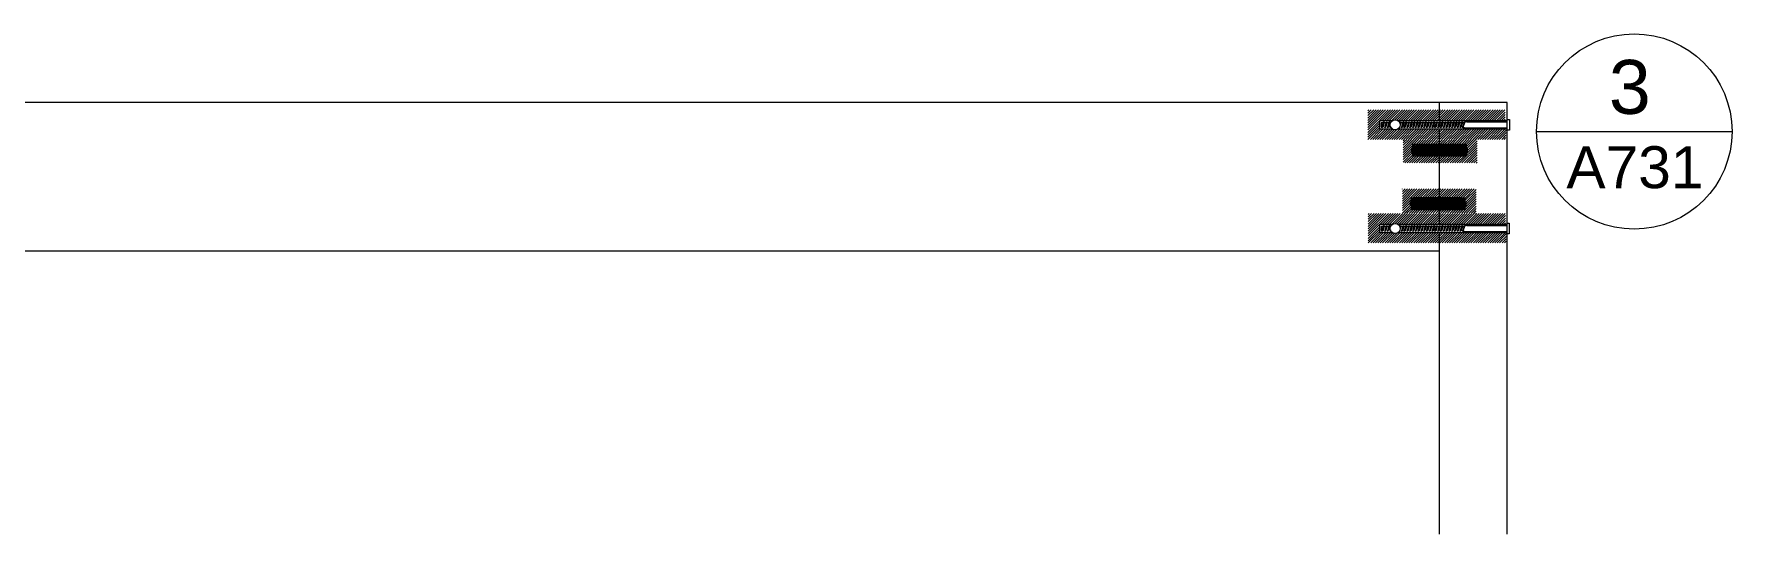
# Model space of a CAD drawing. Header units: centimetres. Extents: x -363 to 1254, y -305 to 549.
# Drawn here: x 1128.5 to 1254.3, y 68.6 to 105.6 of the extents above; entities that cross this region are included whole.
import ezdxf
from ezdxf.enums import TextEntityAlignment as Align

# ---------------------------------------------------------------- set-up
doc = ezdxf.new("R2010")
doc.units = ezdxf.units.CM
doc.header["$MEASUREMENT"] = 0
doc.layers.add('A-ANNO-SYMB', color=2, linetype='Continuous', lineweight=18)
for name, color, linetype in [('A-furn', 8, 'Continuous'), ('Lineeprosp', 6, 'Continuous'), ('retini', 245, 'Continuous'), ('viti', 3, 'Continuous'), ('viti e cerniere', 3, 'Continuous')]:
    doc.layers.add(name, color=color, linetype=linetype)
doc.styles.get("Standard").update_dxf_attribs({"font": 'Arial.ttf'})

# ---------------------------------------------------------------- blocks, each defined once
blk = doc.blocks.new('tassello')
at = {"layer": 'viti e cerniere', "linetype": 'ByBlock', "lineweight": 100}
for p, q in [((0, 0.51), (0.21, 0.7)), ((0, 0.51), (0, 0.18)), ((0.21, 0), (0, 0.18)), ((0.21, 0.7), (3.71, 0.7)), ((0.21, 0.7), (0.21, 0)), ((0.21, 0.7), (0.21, 0.52)), ((0.21, 0.52), (0.75, 0.52)), ((0.21, 0.35), (0.9, 0.35)), ((0.9, 0.17), (0.21, 0.17)), ((0.75, 0.52), (3.71, 0.52)), ((0.9, 0.35), (0.9, 0.35)), ((0.9, 0.35), (3.71, 0.35)), ((0.9, 0.17), (3.71, 0.17)), ((3.92, 0.51), (3.71, 0.7)), ((3.71, 0.7), (3.71, 0)), ((3.71, 0), (3.92, 0.18)), ((3.92, 0.51), (3.92, 0.18)), ((3.71, 0), (0.21, 0))]:
    blk.add_line(p, q, dxfattribs=at)

msp = doc.modelspace()

# ---------------------------------------------------------------- hatches: boundary and pattern name
at = {"layer": 'retini'}
h = msp.add_hatch(dxfattribs=at)
h.set_pattern_fill('ANSI31', color=256, angle=180)
h.set_pattern_definition([(225, (1842.2615, 259.69237), (0.088388348, -0.088388348), [])])
h.paths.add_polyline_path([(1232.61, 97.83), (1237.52, 97.83), (1237.56, 98.56), (1232.61, 98.56)])
h.paths.add_polyline_path([(1232.6, 99.23), (1237.48, 99.23), (1237.48, 100.02), (1232.6, 100.02)])
edge = h.paths.add_edge_path()
edge.add_arc((1229.35, 98.89), 0.371, 244.0688, 295.9312)
edge.add_line((1229.51, 98.56), (1232.61, 98.56))
edge.add_line((1232.61, 98.56), (1232.61, 97.83))
edge.add_line((1232.61, 97.83), (1227.31, 97.83))
edge.add_line((1227.31, 97.83), (1227.31, 100.02))
edge.add_line((1227.31, 100.02), (1232.6, 100.02))
edge.add_line((1232.6, 100.02), (1232.6, 99.23))
edge.add_line((1232.6, 99.23), (1229.51, 99.23))
edge.add_arc((1229.35, 98.89), 0.371, 425.1507, 474.8493)
edge.add_line((1229.19, 99.23), (1228.2, 99.23))
edge.add_line((1228.2, 99.23), (1228.2, 98.56))
edge.add_line((1228.2, 98.56), (1229.19, 98.56))
h = msp.add_hatch(dxfattribs=at)
h.set_pattern_fill('ANSI31', color=256, angle=180)
h.set_pattern_definition([(225, (1842.19197, 260.28261), (0.088388348, -0.088388348), [])])
h.paths.add_polyline_path([(1232.54, 97.45), (1234.61, 97.45), (1234.61, 96.61), (1232.54, 96.61), (1232.54, 96.08), (1235.4, 96.08), (1235.4, 97.84), (1232.54, 97.78)])
h.paths.add_polyline_path([(1229.93, 96.08), (1232.54, 96.08), (1232.54, 96.61), (1230.6, 96.61), (1230.6, 97.45), (1232.54, 97.45), (1232.54, 97.78), (1229.93, 97.83)])
h = msp.add_hatch(dxfattribs=at)
h.set_pattern_fill('ANSI31', color=256, angle=180)
h.set_pattern_definition([(225, (1842.13183, 256.32178), (0.088388348, -0.088388348), [])])
h.paths.add_polyline_path([(1232.48, 93.49), (1234.55, 93.49), (1234.55, 92.65), (1232.48, 92.65), (1232.48, 92.38), (1235.34, 92.34), (1235.34, 94.15), (1232.48, 94.15)])
h.paths.add_polyline_path([(1229.87, 92.34), (1232.48, 92.38), (1232.48, 92.65), (1230.54, 92.65), (1230.54, 93.49), (1232.48, 93.49), (1232.48, 94.15), (1229.87, 94.15)])
h = msp.add_hatch(dxfattribs=at)
h.set_pattern_fill('ANSI31', color=256, angle=180)
h.set_pattern_definition([(225, (1842.28367, 252.01014), (0.088388348, -0.088388348), [])])
h.paths.add_polyline_path([(1232.63, 90.15), (1237.54, 90.15), (1237.58, 90.88), (1232.63, 90.88)])
h.paths.add_polyline_path([(1232.63, 91.55), (1237.5, 91.55), (1237.5, 92.34), (1232.63, 92.34)])
edge = h.paths.add_edge_path()
edge.add_arc((1229.37, 91.21), 0.371, 244.0688, 295.9312)
edge.add_line((1229.53, 90.88), (1232.63, 90.88))
edge.add_line((1232.63, 90.88), (1232.63, 90.15))
edge.add_line((1232.63, 90.15), (1227.33, 90.15))
edge.add_line((1227.33, 90.15), (1227.33, 92.34))
edge.add_line((1227.33, 92.34), (1232.63, 92.34))
edge.add_line((1232.63, 92.34), (1232.63, 91.55))
edge.add_line((1232.63, 91.55), (1229.53, 91.55))
edge.add_arc((1229.37, 91.21), 0.371, 425.1507, 474.8493)
edge.add_line((1229.22, 91.55), (1228.22, 91.55))
edge.add_line((1228.22, 91.55), (1228.22, 90.88))
edge.add_line((1228.22, 90.88), (1229.21, 90.88))

# ---------------------------------------------------------------- linework, layer by layer
at = {"layer": 'A-ANNO-SYMB', "linetype": 'Continuous', "lineweight": 20}
msp.add_circle((1247.04, 98.41), 7.24, dxfattribs=at)
at = {"layer": 'A-furn'}
for p, q in [((1237.62, 100.56), (1033.62, 100.56)), ((1232.62, 99.19), (1232.62, 100.56)), ((1237.62, 68.56), (1237.62, 100.56)), ((1232.62, 97.45), (1232.62, 98.53)), ((1232.62, 93.48), (1232.62, 96.62)), ((1232.62, 91.5), (1232.62, 92.65)), ((1232.62, 68.56), (1232.62, 90.84)), ((1033.62, 89.56), (1232.62, 89.56))]:
    msp.add_line(p, q, dxfattribs=at)
at = {"layer": 'A-furn', "linetype": 'Continuous', "lineweight": 20}
msp.add_line((1239.8, 98.41), (1254.28, 98.41), dxfattribs=at)
at = {"layer": 'Lineeprosp'}
for p, q in [((1228.19, 98.58), (1228.19, 99.23)), ((1228.19, 99.23), (1229.16, 99.23)), ((1229.16, 98.58), (1228.19, 98.58)), ((1229.51, 99.24), (1237.6, 99.23)), ((1237.6, 98.58), (1229.52, 98.58)), ((1230.62, 97.45), (1230.62, 96.62)), ((1234.61, 97.45), (1230.62, 97.45)), ((1234.61, 96.62), (1234.61, 97.45)), ((1230.62, 96.62), (1234.61, 96.62)), ((1230.52, 93.48), (1230.52, 92.65)), ((1234.51, 93.48), (1230.52, 93.48)), ((1234.51, 92.65), (1234.51, 93.48)), ((1230.52, 92.65), (1234.51, 92.65)), ((1228.19, 90.89), (1228.19, 91.55)), ((1228.19, 91.55), (1229.16, 91.54)), ((1229.16, 90.89), (1228.19, 90.89)), ((1229.51, 91.55), (1237.6, 91.55)), ((1237.6, 90.89), (1229.52, 90.89))]:
    msp.add_line(p, q, dxfattribs=at)
at = {"layer": 'viti'}
for centre in [(1229.34, 98.91), (1229.34, 91.22)]:
    msp.add_circle(centre, 0.371, dxfattribs=at)
at = {"layer": 'viti e cerniere'}
for p, q in [((1228.43, 99.05), (1228.3, 99.05)), ((1228.3, 99.05), (1228.3, 98.76)), ((1228.3, 98.76), (1228.35, 98.76)), ((1228.63, 99.05), (1228.52, 99.05)), ((1228.84, 99.05), (1228.72, 99.05)), ((1229, 99.05), (1228.93, 99.05)), ((1229.88, 99.05), (1229.76, 99.05)), ((1230.08, 99.05), (1229.97, 99.05)), ((1230.29, 99.05), (1230.17, 99.05)), ((1230.5, 99.05), (1230.38, 99.05)), ((1230.7, 99.05), (1230.59, 99.05)), ((1230.91, 99.05), (1230.79, 99.05)), ((1231.12, 99.05), (1231, 99.05)), ((1231.32, 99.05), (1231.21, 99.05)), ((1231.53, 99.05), (1231.41, 99.05)), ((1231.74, 99.05), (1231.62, 99.05)), ((1231.94, 99.05), (1231.83, 99.05)), ((1232.15, 99.05), (1232.03, 99.05)), ((1232.36, 99.05), (1232.24, 99.05)), ((1232.57, 99.05), (1232.45, 99.05)), ((1232.77, 99.05), (1232.66, 99.05)), ((1232.98, 99.05), (1232.86, 99.05)), ((1233.19, 99.05), (1233.07, 99.05)), ((1233.39, 99.05), (1233.28, 99.05)), ((1233.6, 99.05), (1233.48, 99.05)), ((1233.81, 99.05), (1233.69, 99.05)), ((1234.01, 99.05), (1233.9, 99.05)), ((1234.22, 99.05), (1234.1, 99.05)), ((1234.35, 98.76), (1234.23, 98.76)), ((1234.43, 99.05), (1234.31, 99.05)), ((1234.35, 98.68), (1234.52, 99.13)), ((1234.43, 99.05), (1234.35, 98.76)), ((1234.35, 98.76), (1234.35, 98.68)), ((1234.47, 98.68), (1234.35, 98.68)), ((1234.52, 99.13), (1234.43, 99.05)), ((1234.47, 98.68), (1237.62, 98.68)), ((1234.63, 99.13), (1234.52, 99.13)), ((1234.63, 99.13), (1237.62, 99.13)), ((1228.43, 91.36), (1228.3, 91.36)), ((1228.3, 91.36), (1228.3, 91.07)), ((1228.3, 91.07), (1228.35, 91.08)), ((1228.63, 91.36), (1228.52, 91.36)), ((1228.84, 91.36), (1228.72, 91.36)), ((1229, 91.36), (1228.93, 91.36)), ((1229.87, 91.36), (1229.76, 91.36)), ((1230.08, 91.36), (1229.96, 91.36)), ((1230.29, 91.36), (1230.17, 91.36)), ((1230.5, 91.36), (1230.38, 91.36)), ((1230.7, 91.36), (1230.59, 91.36)), ((1230.91, 91.36), (1230.79, 91.36)), ((1231.12, 91.36), (1231, 91.36)), ((1231.32, 91.36), (1231.21, 91.36)), ((1231.53, 91.36), (1231.41, 91.36)), ((1231.74, 91.36), (1231.62, 91.36)), ((1231.94, 91.36), (1231.83, 91.36)), ((1232.15, 91.36), (1232.03, 91.36)), ((1232.36, 91.36), (1232.24, 91.36)), ((1232.56, 91.36), (1232.45, 91.36)), ((1232.77, 91.36), (1232.65, 91.36)), ((1232.98, 91.36), (1232.86, 91.36)), ((1233.18, 91.36), (1233.07, 91.36)), ((1233.39, 91.36), (1233.27, 91.36)), ((1233.6, 91.36), (1233.48, 91.36)), ((1233.81, 91.36), (1233.69, 91.36)), ((1234.01, 91.36), (1233.9, 91.36)), ((1234.22, 91.36), (1234.1, 91.36)), ((1234.35, 91.08), (1234.23, 91.08)), ((1234.43, 91.36), (1234.31, 91.36)), ((1234.35, 90.99), (1234.52, 91.45)), ((1234.43, 91.36), (1234.35, 91.08)), ((1234.35, 91.08), (1234.35, 90.99)), ((1234.47, 90.99), (1234.35, 90.99)), ((1234.52, 91.45), (1234.43, 91.36)), ((1234.47, 90.99), (1237.62, 90.99)), ((1234.63, 91.45), (1234.52, 91.45)), ((1234.63, 91.45), (1237.62, 91.45))]:
    msp.add_line(p, q, dxfattribs=at)
for points in [[(1228.52, 99.13), (1228.43, 99.05), (1228.35, 98.76), (1228.35, 98.68), (1228.52, 99.13), (1228.52, 99.05), (1228.44, 98.76), (1228.35, 98.68)], [(1228.72, 99.13), (1228.63, 99.05), (1228.56, 98.76), (1228.56, 98.68), (1228.72, 99.13), (1228.72, 99.05), (1228.65, 98.76), (1228.56, 98.68)], [(1228.93, 99.13), (1228.84, 99.05), (1228.77, 98.76), (1228.77, 98.68), (1228.93, 99.13), (1228.93, 99.05), (1228.86, 98.76), (1228.77, 98.68)], [(1228.98, 98.81), (1228.97, 98.76), (1228.97, 98.68), (1229, 98.76)], [(1229.02, 98.72), (1228.97, 98.68)], [(1229.76, 99.13), (1229.68, 99.06)], [(1229.7, 98.98), (1229.76, 99.13), (1229.76, 99.05), (1229.71, 98.87)], [(1229.97, 99.13), (1229.88, 99.05), (1229.8, 98.76), (1229.8, 98.68), (1229.97, 99.13), (1229.97, 99.05), (1229.89, 98.76), (1229.8, 98.68)], [(1230.17, 99.13), (1230.08, 99.05), (1230.01, 98.76), (1230.01, 98.68), (1230.17, 99.13), (1230.17, 99.05), (1230.1, 98.76), (1230.01, 98.68)], [(1230.38, 99.13), (1230.29, 99.05), (1230.21, 98.76), (1230.21, 98.68), (1230.38, 99.13), (1230.38, 99.05), (1230.3, 98.76), (1230.21, 98.68)], [(1230.59, 99.13), (1230.5, 99.05), (1230.42, 98.76), (1230.42, 98.68), (1230.59, 99.13), (1230.59, 99.05), (1230.51, 98.76), (1230.42, 98.68)], [(1230.79, 99.13), (1230.7, 99.05), (1230.63, 98.76), (1230.63, 98.68), (1230.79, 99.13), (1230.79, 99.05), (1230.72, 98.76), (1230.63, 98.68)], [(1231, 99.13), (1230.91, 99.05), (1230.83, 98.76), (1230.83, 98.68), (1231, 99.13), (1231, 99.05), (1230.92, 98.76), (1230.83, 98.68)], [(1231.21, 99.13), (1231.12, 99.05), (1231.04, 98.76), (1231.04, 98.68), (1231.21, 99.13), (1231.21, 99.05), (1231.13, 98.76), (1231.04, 98.68)], [(1231.41, 99.13), (1231.32, 99.05), (1231.25, 98.76), (1231.25, 98.68), (1231.41, 99.13), (1231.41, 99.05), (1231.34, 98.76), (1231.25, 98.68)], [(1231.62, 99.13), (1231.53, 99.05), (1231.45, 98.76), (1231.45, 98.68), (1231.62, 99.13), (1231.62, 99.05), (1231.54, 98.76), (1231.45, 98.68)], [(1231.83, 99.13), (1231.74, 99.05), (1231.66, 98.76), (1231.66, 98.68), (1231.83, 99.13), (1231.83, 99.05), (1231.75, 98.76), (1231.66, 98.68)], [(1232.03, 99.13), (1231.94, 99.05), (1231.87, 98.76), (1231.87, 98.68), (1232.03, 99.13), (1232.03, 99.05), (1231.96, 98.76), (1231.87, 98.68)], [(1232.24, 99.13), (1232.15, 99.05), (1232.08, 98.76), (1232.08, 98.68), (1232.24, 99.13), (1232.24, 99.05), (1232.17, 98.76), (1232.08, 98.68)], [(1232.45, 99.13), (1232.36, 99.05), (1232.28, 98.76), (1232.28, 98.68), (1232.45, 99.13), (1232.45, 99.05), (1232.37, 98.76), (1232.28, 98.68)], [(1232.66, 99.13), (1232.57, 99.05), (1232.49, 98.76), (1232.49, 98.68), (1232.66, 99.13), (1232.66, 99.05), (1232.58, 98.76), (1232.49, 98.68)], [(1232.86, 99.13), (1232.77, 99.05), (1232.7, 98.76), (1232.7, 98.68), (1232.86, 99.13), (1232.86, 99.05), (1232.79, 98.76), (1232.7, 98.68)], [(1233.07, 99.13), (1232.98, 99.05), (1232.9, 98.76), (1232.9, 98.68), (1233.07, 99.13), (1233.07, 99.05), (1232.99, 98.76), (1232.9, 98.68)], [(1233.28, 99.13), (1233.19, 99.05), (1233.11, 98.76), (1233.11, 98.68), (1233.28, 99.13), (1233.28, 99.05), (1233.2, 98.76), (1233.11, 98.68)], [(1233.48, 99.13), (1233.39, 99.05), (1233.32, 98.76), (1233.32, 98.68), (1233.48, 99.13), (1233.48, 99.05), (1233.41, 98.76), (1233.32, 98.68)], [(1233.69, 99.13), (1233.6, 99.05), (1233.52, 98.76), (1233.52, 98.68), (1233.69, 99.13), (1233.69, 99.05), (1233.61, 98.76), (1233.52, 98.68)], [(1233.9, 99.13), (1233.81, 99.05), (1233.73, 98.76), (1233.73, 98.68), (1233.9, 99.13), (1233.9, 99.05), (1233.82, 98.76), (1233.73, 98.68)], [(1234.1, 99.13), (1234.01, 99.05), (1233.94, 98.76), (1233.94, 98.68), (1234.1, 99.13), (1234.1, 99.05), (1234.03, 98.76), (1233.94, 98.68)], [(1234.31, 99.13), (1234.22, 99.05), (1234.14, 98.76), (1234.14, 98.68), (1234.31, 99.13), (1234.31, 99.05), (1234.23, 98.76), (1234.14, 98.68)], [(1228.52, 91.45), (1228.43, 91.36), (1228.35, 91.08), (1228.35, 90.99), (1228.52, 91.45), (1228.52, 91.36), (1228.44, 91.08), (1228.35, 90.99)], [(1228.72, 91.45), (1228.63, 91.36), (1228.56, 91.08), (1228.56, 90.99), (1228.72, 91.45), (1228.72, 91.36), (1228.65, 91.08), (1228.56, 90.99)], [(1228.93, 91.45), (1228.84, 91.36), (1228.76, 91.08), (1228.76, 90.99), (1228.93, 91.45), (1228.93, 91.36), (1228.85, 91.08), (1228.76, 90.99)], [(1228.98, 91.12), (1228.97, 91.08), (1228.97, 90.99), (1229, 91.07)], [(1229.02, 91.03), (1228.97, 90.99)], [(1229.76, 91.45), (1229.68, 91.37)], [(1229.7, 91.3), (1229.76, 91.45), (1229.76, 91.36), (1229.71, 91.18)], [(1229.96, 91.45), (1229.87, 91.36), (1229.8, 91.08), (1229.8, 90.99), (1229.96, 91.45), (1229.96, 91.36), (1229.89, 91.08), (1229.8, 90.99)], [(1230.17, 91.45), (1230.08, 91.36), (1230.01, 91.08), (1230.01, 90.99), (1230.17, 91.45), (1230.17, 91.36), (1230.1, 91.08), (1230.01, 90.99)], [(1230.38, 91.45), (1230.29, 91.36), (1230.21, 91.08), (1230.21, 90.99), (1230.38, 91.45), (1230.38, 91.36), (1230.3, 91.08), (1230.21, 90.99)], [(1230.59, 91.45), (1230.5, 91.36), (1230.42, 91.08), (1230.42, 90.99), (1230.59, 91.45), (1230.59, 91.36), (1230.51, 91.08), (1230.42, 90.99)], [(1230.79, 91.45), (1230.7, 91.36), (1230.63, 91.08), (1230.63, 90.99), (1230.79, 91.45), (1230.79, 91.36), (1230.72, 91.08), (1230.63, 90.99)], [(1231, 91.45), (1230.91, 91.36), (1230.83, 91.08), (1230.83, 90.99), (1231, 91.45), (1231, 91.36), (1230.92, 91.08), (1230.83, 90.99)], [(1231.21, 91.45), (1231.12, 91.36), (1231.04, 91.08), (1231.04, 90.99), (1231.21, 91.45), (1231.21, 91.36), (1231.13, 91.08), (1231.04, 90.99)], [(1231.41, 91.45), (1231.32, 91.36), (1231.25, 91.08), (1231.25, 90.99), (1231.41, 91.45), (1231.41, 91.36), (1231.34, 91.08), (1231.25, 90.99)], [(1231.62, 91.45), (1231.53, 91.36), (1231.45, 91.08), (1231.45, 90.99), (1231.62, 91.45), (1231.62, 91.36), (1231.54, 91.08), (1231.45, 90.99)], [(1231.83, 91.45), (1231.74, 91.36), (1231.66, 91.08), (1231.66, 90.99), (1231.83, 91.45), (1231.83, 91.36), (1231.75, 91.08), (1231.66, 90.99)], [(1232.03, 91.45), (1231.94, 91.36), (1231.87, 91.08), (1231.87, 90.99), (1232.03, 91.45), (1232.03, 91.36), (1231.96, 91.08), (1231.87, 90.99)], [(1232.24, 91.45), (1232.15, 91.36), (1232.07, 91.08), (1232.07, 90.99), (1232.24, 91.45), (1232.24, 91.36), (1232.16, 91.08), (1232.07, 90.99)], [(1232.45, 91.45), (1232.36, 91.36), (1232.28, 91.08), (1232.28, 90.99), (1232.45, 91.45), (1232.45, 91.36), (1232.37, 91.08), (1232.28, 90.99)], [(1232.65, 91.45), (1232.56, 91.36), (1232.49, 91.08), (1232.49, 90.99), (1232.65, 91.45), (1232.65, 91.36), (1232.58, 91.08), (1232.49, 90.99)], [(1232.86, 91.45), (1232.77, 91.36), (1232.69, 91.08), (1232.69, 90.99), (1232.86, 91.45), (1232.86, 91.36), (1232.78, 91.08), (1232.69, 90.99)], [(1233.07, 91.45), (1232.98, 91.36), (1232.9, 91.08), (1232.9, 90.99), (1233.07, 91.45), (1233.07, 91.36), (1232.99, 91.08), (1232.9, 90.99)], [(1233.27, 91.45), (1233.18, 91.36), (1233.11, 91.08), (1233.11, 90.99), (1233.27, 91.45), (1233.27, 91.36), (1233.2, 91.08), (1233.11, 90.99)], [(1233.48, 91.45), (1233.39, 91.36), (1233.32, 91.08), (1233.32, 90.99), (1233.48, 91.45), (1233.48, 91.36), (1233.41, 91.08), (1233.32, 90.99)], [(1233.69, 91.45), (1233.6, 91.36), (1233.52, 91.08), (1233.52, 90.99), (1233.69, 91.45), (1233.69, 91.36), (1233.61, 91.08), (1233.52, 90.99)], [(1233.9, 91.45), (1233.81, 91.36), (1233.73, 91.08), (1233.73, 90.99), (1233.9, 91.45), (1233.9, 91.36), (1233.82, 91.08), (1233.73, 90.99)], [(1234.1, 91.45), (1234.01, 91.36), (1233.94, 91.08), (1233.94, 90.99), (1234.1, 91.45), (1234.1, 91.36), (1234.03, 91.08), (1233.94, 90.99)], [(1234.31, 91.45), (1234.22, 91.36), (1234.14, 91.08), (1234.14, 90.99), (1234.31, 91.45), (1234.31, 91.36), (1234.23, 91.08), (1234.14, 90.99)]]:
    msp.add_lwpolyline(points, dxfattribs=at)
for points in [[(1237.62, 99.3), (1237.79, 99.3), (1237.79, 98.51), (1237.62, 98.51)], [(1237.62, 91.61), (1237.78, 91.61), (1237.78, 90.83), (1237.62, 90.83)]]:
    msp.add_lwpolyline(points, close=True, dxfattribs=at)

# ---------------------------------------------------------------- block references
at = {"layer": 'A-furn'}
for p in [(1230.65, 96.68), (1230.55, 92.71)]:
    msp.add_blockref('tassello', p, dxfattribs=at)

# ---------------------------------------------------------------- texts
at = {"layer": 'A-ANNO-SYMB', "linetype": 'Continuous', "lineweight": 20}
for tag, text, height, p in [('3', 'A', 4, (1246.71, 103.72)), ('A731', 'A301', 3.111, (1247.09, 97.32))]:
    msp.add_attdef(tag, text=text, height=height, dxfattribs=at).set_placement(p, align=Align.TOP_CENTER)

doc.saveas('drawing.dxf')
